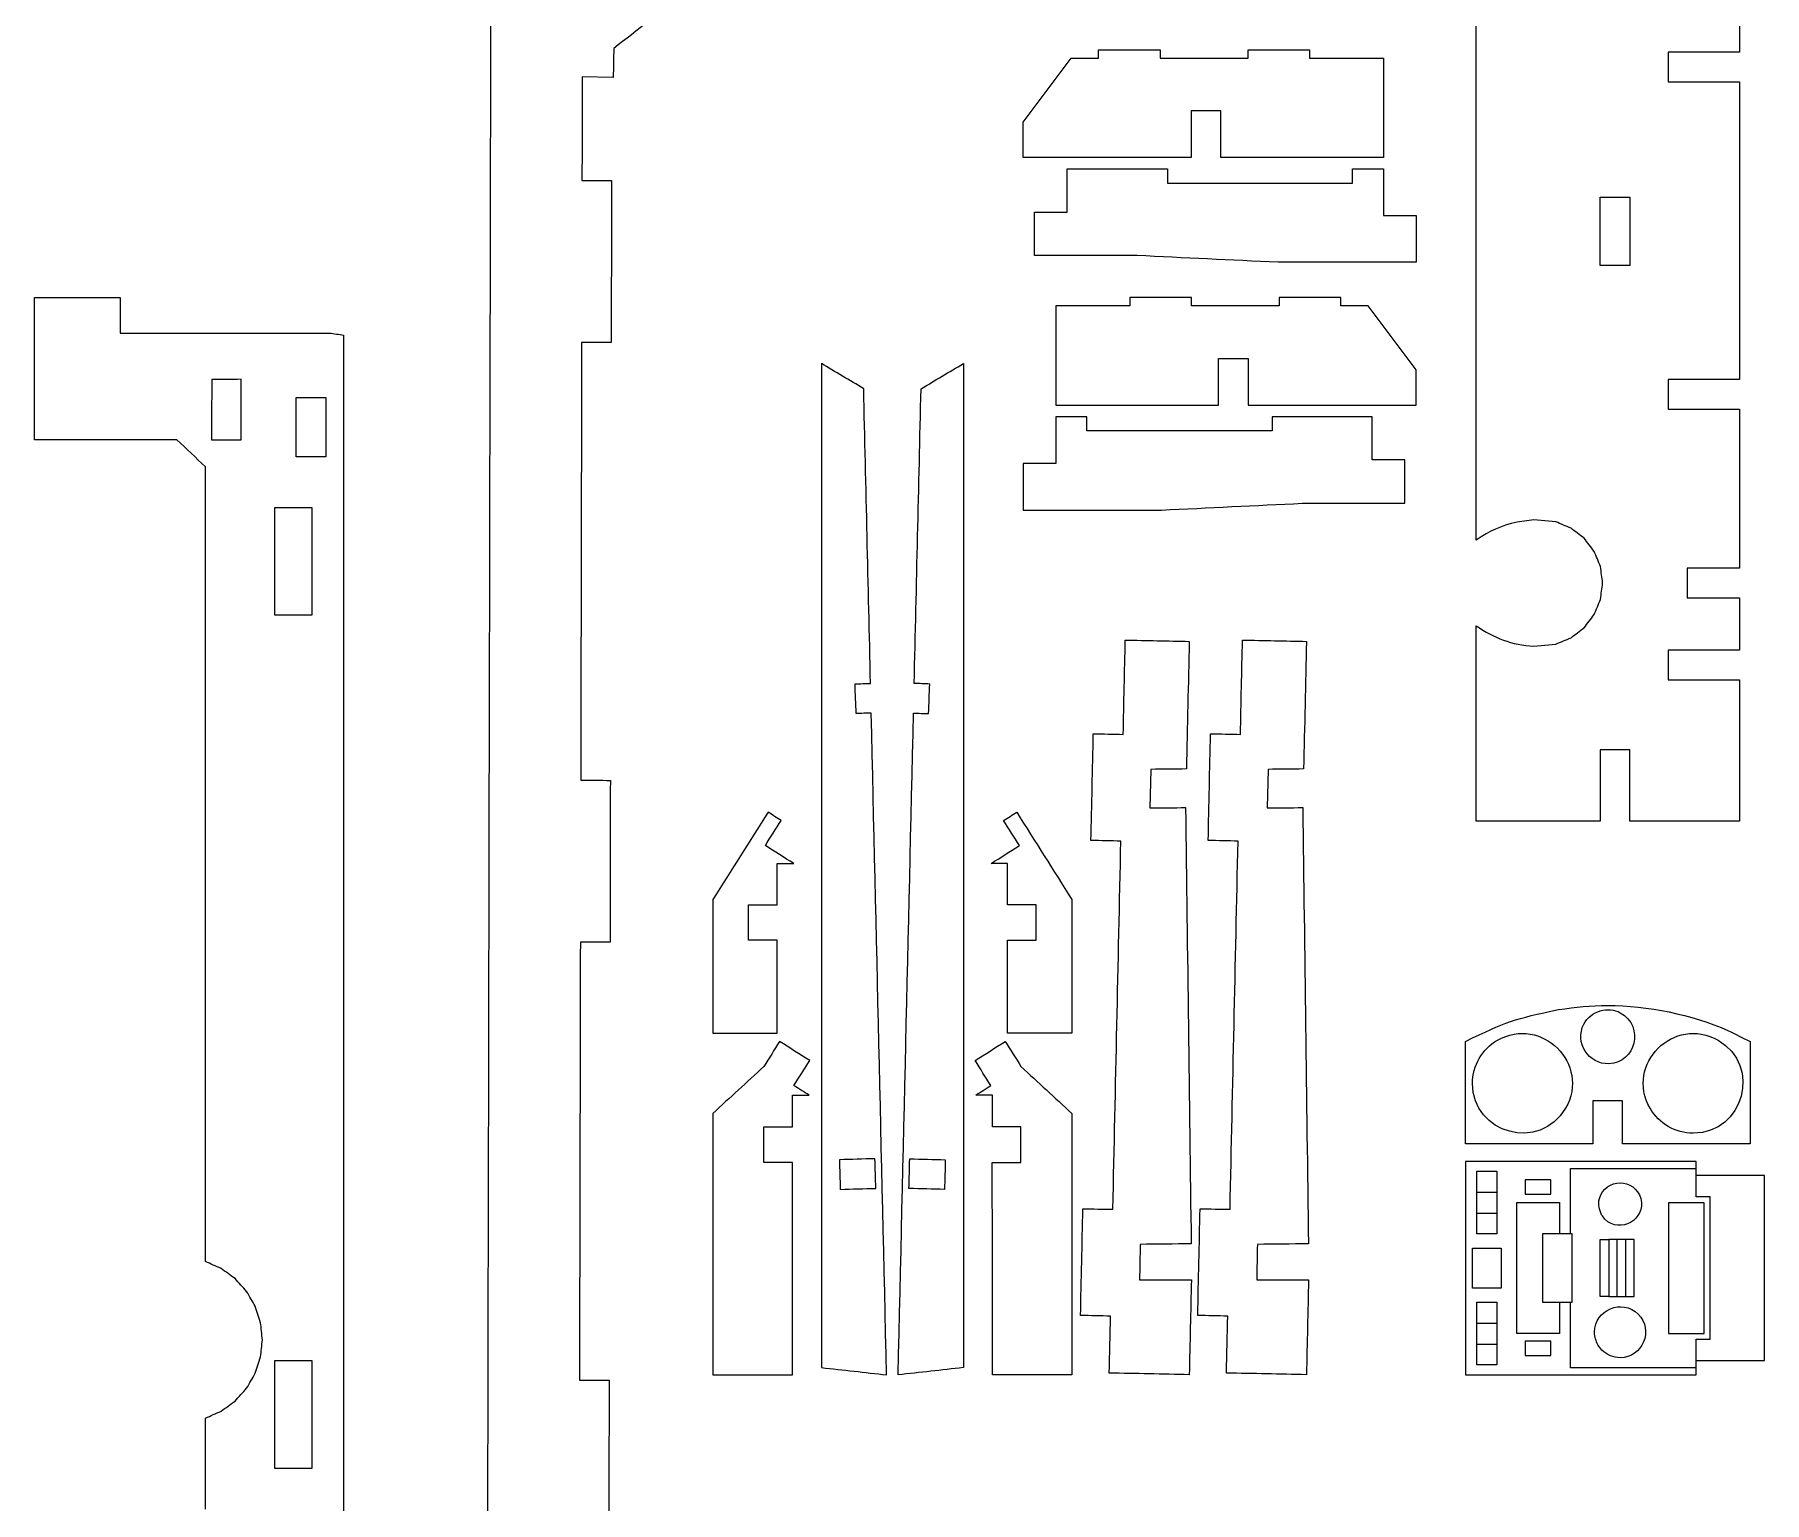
# Model space of a CAD drawing. Extents: x 1449 to 2334, y 110 to 990.
# Drawn here: x 1742 to 1890.7, y 260.4 to 386.6 of the extents above; entities that cross this region are included whole.
import ezdxf

# ---------------------------------------------------------------- set-up
doc = ezdxf.new("R2010")
doc.units = 0
doc.layers.get('0').update_dxf_attribs({"linetype": 'CONTINUOUS'})

msp = doc.modelspace()

# ---------------------------------------------------------------- linework, layer by layer
at = {"color": 3}
for p, q in [((1791.706945, 382.93496), (1789.044845, 382.98726)), ((1870.835045, 344.90596), (1869.395245, 344.71636)), ((1872.727145, 344.73336), (1870.835045, 344.90596)), ((1870.835045, 334.05246), (1872.727145, 334.22516)), ((1837.929445, 323.45446), (1837.846045, 320.13606)), ((1848.003745, 323.45446), (1847.920345, 320.13606)), ((1875.925345, 294.97176), (1875.925345, 291.26976)), ((1878.474845, 291.26976), (1878.474845, 294.97166)), ((1884.787445, 288.53236), (1884.787445, 289.75626)), ((1884.787445, 271.39936), (1884.787445, 272.62326))]:
    msp.add_line(p, q, dxfattribs=at)
at = {"color": 1}
for p, q in [((1865.941245, 283.51496), (1865.941245, 288.89956)), ((1867.654445, 288.89956), (1867.654445, 283.51496)), ((1878.744045, 283.02536), (1877.275445, 283.02536)), ((1877.275445, 278.13026), (1878.744045, 278.13026)), ((1865.941245, 272.25606), (1865.941245, 277.64076)), ((1867.654445, 277.64076), (1867.654445, 272.25606))]:
    msp.add_line(p, q, dxfattribs=at)
at = {"color": 250}
for p, q in [((1874.130345, 283.51496), (1871.580745, 283.51496)), ((1871.580745, 277.64076), (1874.130345, 277.64076))]:
    msp.add_line(p, q, dxfattribs=at)
at = {"color": 3}
for points in [[(1865.879945, 343.15066), (1865.879945, 368.94096), (1865.879945, 394.73126), (1865.879945, 420.52166)], [(1888.519945, 405.81306), (1888.519945, 398.91226), (1888.519945, 392.01156), (1888.519945, 385.11076)], [(1780.804145, 200.17856), (1780.938745, 264.93516), (1781.073545, 329.69186), (1781.208045, 394.44846)], [(1803.871845, 394.83006), (1799.832945, 391.70106), (1795.793945, 388.57216), (1791.755045, 385.44306)], [(1791.755045, 385.44306), (1791.738945, 384.60706), (1791.722945, 383.77116), (1791.706945, 382.93496)], [(1833.422045, 384.60516), (1833.422045, 384.84326), (1833.422045, 385.08126), (1833.422045, 385.31936)], [(1833.422045, 385.31936), (1835.188445, 385.31936), (1836.954845, 385.31926), (1838.721245, 385.31926)], [(1838.721245, 385.31926), (1838.721245, 385.08116), (1838.721245, 384.84316), (1838.721245, 384.60506)], [(1846.271845, 384.60506), (1846.271845, 384.84316), (1846.271845, 385.08116), (1846.271845, 385.31926)], [(1846.271845, 385.31926), (1848.038145, 385.31926), (1849.804545, 385.31916), (1851.570945, 385.31916)], [(1851.570945, 385.31916), (1851.570945, 385.08106), (1851.570945, 384.84306), (1851.570945, 384.60496)], [(1826.959345, 379.08976), (1828.330945, 380.92816), (1829.702445, 382.76666), (1831.074145, 384.60506)], [(1831.074145, 384.60506), (1831.856745, 384.60506), (1832.639445, 384.60516), (1833.422045, 384.60516)], [(1838.721245, 384.60506), (1841.238045, 384.60506), (1843.754945, 384.60506), (1846.271845, 384.60506)], [(1851.570945, 384.60496), (1853.687345, 384.60486), (1855.803745, 384.60486), (1857.920145, 384.60476)], [(1857.920145, 384.60476), (1857.920145, 381.76026), (1857.920145, 378.91576), (1857.920145, 376.07126)], [(1888.519945, 385.11076), (1886.480345, 385.11076), (1884.440545, 385.11076), (1882.400945, 385.11076)], [(1882.400945, 385.11076), (1882.400945, 384.26086), (1882.400945, 383.41106), (1882.400945, 382.56116)], [(1789.044845, 382.98726), (1789.035745, 380.01826), (1789.026745, 377.04936), (1789.017645, 374.08036)], [(1882.400945, 382.56116), (1884.440545, 382.56116), (1886.480345, 382.56116), (1888.519945, 382.56116)], [(1888.519945, 382.56116), (1888.519945, 374.02866), (1888.519945, 365.49616), (1888.519945, 356.96366)], [(1843.936045, 380.08346), (1843.086145, 380.08346), (1842.236345, 380.08346), (1841.386445, 380.08346)], [(1841.386445, 380.08346), (1841.386445, 378.74606), (1841.386445, 377.40866), (1841.386445, 376.07126)], [(1843.936045, 376.07126), (1843.936045, 377.40866), (1843.936045, 378.74606), (1843.936045, 380.08346)], [(1826.959345, 376.07126), (1826.959345, 377.07746), (1826.959345, 378.08356), (1826.959345, 379.08976)], [(1841.386445, 376.07126), (1836.577445, 376.07126), (1831.768345, 376.07126), (1826.959345, 376.07126)], [(1830.741345, 371.34916), (1830.741345, 372.58986), (1830.741345, 373.83036), (1830.741345, 375.07106)], [(1830.741345, 375.07106), (1833.611245, 375.07106), (1836.481145, 375.07106), (1839.351045, 375.07106)], [(1839.351045, 375.07106), (1839.351045, 374.66306), (1839.351045, 374.25526), (1839.351045, 373.84726)], [(1857.920145, 376.07126), (1853.258745, 376.07126), (1848.597445, 376.07126), (1843.936045, 376.07126)], [(1855.260245, 373.84726), (1855.260245, 374.25526), (1855.260245, 374.66306), (1855.260245, 375.07106)], [(1855.260245, 375.07106), (1856.147445, 375.07106), (1857.034845, 375.07106), (1857.922045, 375.07106)], [(1857.922045, 375.07106), (1857.922045, 373.73356), (1857.922045, 372.39616), (1857.922045, 371.05876)], [(1789.017645, 374.08036), (1789.865145, 374.07866), (1790.712845, 374.07686), (1791.560345, 374.07516)], [(1791.560345, 374.07516), (1791.550745, 369.43656), (1791.541045, 364.79816), (1791.531445, 360.15966)], [(1839.351045, 373.84726), (1844.654145, 373.84726), (1849.957145, 373.84726), (1855.260245, 373.84726)], [(1827.930445, 367.62726), (1827.930445, 368.86786), (1827.930445, 370.10856), (1827.930445, 371.34916)], [(1827.930445, 371.34916), (1828.867345, 371.34916), (1829.804345, 371.34916), (1830.741345, 371.34916)], [(1857.922045, 371.05876), (1858.856845, 371.05876), (1859.791745, 371.05876), (1860.726545, 371.05876)], [(1860.726545, 371.05876), (1860.726545, 369.72126), (1860.726545, 368.38386), (1860.726545, 367.04646)], [(1836.732545, 367.62726), (1833.798545, 367.62726), (1830.864445, 367.62726), (1827.930445, 367.62726)], [(1848.856945, 367.04646), (1844.815545, 367.24006), (1840.774045, 367.43356), (1836.732545, 367.62726)], [(1860.726545, 367.04646), (1856.770045, 367.04646), (1852.813545, 367.04646), (1848.856945, 367.04646)], [(1741.967945, 351.78626), (1741.967945, 355.86546), (1741.967945, 359.94476), (1741.967945, 364.02406)], [(1741.967945, 364.02406), (1744.415945, 364.02406), (1746.863845, 364.02406), (1749.311945, 364.02406)], [(1749.311945, 364.02406), (1749.311945, 363.00426), (1749.311945, 361.98436), (1749.311945, 360.96456)], [(1836.114645, 363.30966), (1833.998245, 363.30956), (1831.881845, 363.30956), (1829.765445, 363.30946)], [(1829.765445, 363.30946), (1829.765445, 360.46496), (1829.765445, 357.62046), (1829.765445, 354.77596)], [(1841.413745, 364.02396), (1839.647445, 364.02396), (1837.881045, 364.02386), (1836.114645, 364.02386)], [(1836.114645, 364.02386), (1836.114645, 363.78576), (1836.114645, 363.54776), (1836.114645, 363.30966)], [(1841.413745, 363.30976), (1841.413745, 363.54786), (1841.413745, 363.78586), (1841.413745, 364.02396)], [(1848.964345, 363.30976), (1846.447545, 363.30976), (1843.930645, 363.30976), (1841.413745, 363.30976)], [(1854.263545, 364.02406), (1852.497145, 364.02406), (1850.730745, 364.02396), (1848.964345, 364.02396)], [(1848.964345, 364.02396), (1848.964345, 363.78586), (1848.964345, 363.54786), (1848.964345, 363.30976)], [(1854.263545, 363.30986), (1854.263545, 363.54796), (1854.263545, 363.78596), (1854.263545, 364.02406)], [(1856.611445, 363.30976), (1855.828845, 363.30976), (1855.046145, 363.30986), (1854.263545, 363.30986)], [(1860.726245, 357.79446), (1859.354645, 359.63286), (1857.983145, 361.47136), (1856.611445, 363.30976)], [(1749.311945, 360.96456), (1755.308245, 360.96456), (1761.304645, 360.96456), (1767.300945, 360.96456)], [(1767.300945, 360.96456), (1767.709945, 360.90846), (1768.118945, 360.85236), (1768.527945, 360.79616)], [(1768.527945, 360.79616), (1768.527745, 323.37876), (1768.527545, 285.96146), (1768.527345, 248.54416)], [(1788.988745, 360.16496), (1788.962645, 347.61596), (1788.936545, 335.06696), (1788.910445, 322.51796)], [(1791.531445, 360.15966), (1790.683845, 360.16146), (1789.836245, 360.16316), (1788.988745, 360.16496)], [(1843.749545, 354.77596), (1843.749545, 356.11336), (1843.749545, 357.45076), (1843.749545, 358.78816)], [(1843.749545, 358.78816), (1844.599445, 358.78816), (1845.449245, 358.78816), (1846.299145, 358.78816)], [(1846.299145, 358.78816), (1846.299145, 357.45076), (1846.299145, 356.11336), (1846.299145, 354.77596)], [(1809.599445, 358.34906), (1809.599545, 329.57566), (1809.599345, 300.80216), (1809.599445, 272.02876)], [(1813.236045, 356.18056), (1812.023845, 356.90346), (1810.811645, 357.62616), (1809.599445, 358.34906)], [(1818.168945, 356.17636), (1819.381145, 356.89926), (1820.593345, 357.62196), (1821.805545, 358.34486)], [(1821.805545, 358.34486), (1821.805445, 329.57146), (1821.805645, 300.79796), (1821.805545, 272.02456)], [(1860.726245, 354.77596), (1860.726245, 355.78216), (1860.726245, 356.78826), (1860.726245, 357.79446)], [(1888.519945, 356.96366), (1886.480345, 356.96366), (1884.440545, 356.96366), (1882.400945, 356.96366)], [(1882.400945, 356.96366), (1882.400945, 356.11376), (1882.400945, 355.26396), (1882.400945, 354.41406)], [(1813.825345, 330.84966), (1813.628845, 339.29326), (1813.432445, 347.73686), (1813.236045, 356.18056)], [(1817.579645, 330.84546), (1817.776145, 339.28906), (1817.972545, 347.73266), (1818.168945, 356.17636)], [(1829.765445, 354.77596), (1834.426845, 354.77596), (1839.088145, 354.77596), (1843.749545, 354.77596)], [(1846.299145, 354.77596), (1851.108145, 354.77596), (1855.917245, 354.77596), (1860.726245, 354.77596)], [(1882.400945, 354.41406), (1884.440545, 354.41406), (1886.480345, 354.41406), (1888.519945, 354.41406)], [(1888.519945, 354.41406), (1888.519945, 349.86066), (1888.519945, 345.30736), (1888.519945, 340.75406)], [(1832.425645, 353.77576), (1831.538445, 353.77576), (1830.651045, 353.77576), (1829.763845, 353.77576)], [(1829.763845, 353.77576), (1829.763845, 352.43826), (1829.763845, 351.10086), (1829.763845, 349.76346)], [(1832.425645, 352.55196), (1832.425645, 352.95996), (1832.425645, 353.36776), (1832.425645, 353.77576)], [(1848.334845, 352.55196), (1843.031745, 352.55196), (1837.728745, 352.55196), (1832.425645, 352.55196)], [(1856.944545, 353.77576), (1854.074645, 353.77576), (1851.204745, 353.77576), (1848.334845, 353.77576)], [(1848.334845, 353.77576), (1848.334845, 353.36776), (1848.334845, 352.95996), (1848.334845, 352.55196)], [(1856.944545, 350.05386), (1856.944545, 351.29456), (1856.944545, 352.53506), (1856.944545, 353.77576)], [(1754.205645, 351.78616), (1750.126345, 351.78616), (1746.047145, 351.78626), (1741.967945, 351.78626)], [(1756.653145, 349.47076), (1755.837345, 350.24256), (1755.021445, 351.01436), (1754.205645, 351.78616)], [(1756.652745, 281.14496), (1756.652845, 303.92026), (1756.653045, 326.69556), (1756.653145, 349.47076)], [(1829.763845, 349.76346), (1828.829045, 349.76346), (1827.894145, 349.76346), (1826.959345, 349.76346)], [(1826.959345, 349.76346), (1826.959345, 348.42596), (1826.959345, 347.08856), (1826.959345, 345.75116)], [(1859.755445, 350.05386), (1858.818545, 350.05386), (1857.881545, 350.05386), (1856.944545, 350.05386)], [(1859.755445, 346.33196), (1859.755445, 347.57256), (1859.755445, 348.81326), (1859.755445, 350.05386)], [(1826.959345, 345.75116), (1830.915845, 345.75116), (1834.872345, 345.75116), (1838.828945, 345.75116)], [(1838.828945, 345.75116), (1842.870345, 345.94476), (1846.911845, 346.13826), (1850.953345, 346.33196)], [(1850.953345, 346.33196), (1853.887345, 346.33196), (1856.821445, 346.33196), (1859.755445, 346.33196)], [(1869.395245, 344.71636), (1867.950045, 344.36936), (1867.104445, 343.99256), (1865.879945, 343.15066)], [(1874.039045, 344.18996), (1873.601645, 344.37106), (1873.164445, 344.55216), (1872.727145, 344.73336)], [(1875.165545, 343.32556), (1874.790045, 343.61366), (1874.414445, 343.90176), (1874.039045, 344.18996)], [(1876.030045, 342.19896), (1875.741845, 342.57446), (1875.453745, 342.95006), (1875.165545, 343.32556)], [(1876.573345, 340.88706), (1876.392245, 341.32436), (1876.211145, 341.76166), (1876.030045, 342.19896)], [(1876.758745, 339.47926), (1876.696945, 339.94856), (1876.635145, 340.41786), (1876.573345, 340.88706)], [(1888.519945, 340.75406), (1887.024245, 340.75406), (1885.528445, 340.75406), (1884.032745, 340.75406)], [(1884.032745, 340.75406), (1884.032745, 339.90416), (1884.032745, 339.05436), (1884.032745, 338.20446)], [(1876.573345, 338.07136), (1876.635145, 338.54076), (1876.696945, 339.00996), (1876.758745, 339.47926)], [(1876.030045, 336.75956), (1876.211145, 337.19686), (1876.392245, 337.63406), (1876.573345, 338.07136)], [(1884.032745, 338.20446), (1885.528445, 338.20446), (1887.024245, 338.20446), (1888.519945, 338.20446)], [(1888.519945, 338.20446), (1888.519945, 336.70696), (1888.519945, 335.20926), (1888.519945, 333.71176)], [(1875.165545, 335.63296), (1875.453745, 336.00846), (1875.741845, 336.38406), (1876.030045, 336.75956)], [(1835.545245, 326.46266), (1835.604245, 329.16756), (1835.663445, 331.87246), (1835.722545, 334.57736)], [(1835.722545, 334.57736), (1837.554445, 334.53726), (1839.386345, 334.49736), (1841.218245, 334.45726)], [(1845.619545, 326.46266), (1845.678545, 329.16756), (1845.737745, 331.87246), (1845.796845, 334.57736)], [(1845.796845, 334.57736), (1847.628745, 334.53726), (1849.460645, 334.49736), (1851.292545, 334.45726)], [(1865.879945, 319.00326), (1865.879945, 324.60476), (1865.879945, 330.20636), (1865.879945, 335.80786)], [(1865.879945, 335.80786), (1867.411845, 334.75456), (1868.958545, 334.15086), (1870.835045, 334.05246)], [(1872.727145, 334.22516), (1873.164445, 334.40626), (1873.601645, 334.58746), (1874.039045, 334.76856)], [(1874.039045, 334.76856), (1874.414445, 335.05666), (1874.790045, 335.34486), (1875.165545, 335.63296)], [(1841.218245, 334.45726), (1841.138445, 330.80166), (1841.058545, 327.14596), (1840.978645, 323.49026)], [(1851.292545, 334.45726), (1851.212745, 330.80166), (1851.132845, 327.14596), (1851.052945, 323.49026)], [(1888.519945, 333.71176), (1886.480345, 333.71176), (1884.440545, 333.71176), (1882.400945, 333.71176)], [(1882.400945, 333.71176), (1882.400945, 332.86186), (1882.400945, 332.01206), (1882.400945, 331.16216)], [(1812.492245, 330.79896), (1812.936645, 330.81576), (1813.380945, 330.83266), (1813.825345, 330.84966)], [(1812.589245, 328.25206), (1812.556945, 329.10106), (1812.524445, 329.94996), (1812.492245, 330.79896)], [(1818.912745, 330.79476), (1818.468345, 330.81156), (1818.024045, 330.82846), (1817.579645, 330.84546)], [(1818.815745, 328.24786), (1818.848045, 329.09686), (1818.880545, 329.94576), (1818.912745, 330.79476)], [(1882.400945, 331.16216), (1884.440545, 331.16216), (1886.480345, 331.16216), (1888.519945, 331.16216)], [(1888.519945, 331.16216), (1888.519945, 327.10916), (1888.519945, 323.05626), (1888.519945, 319.00326)], [(1813.884545, 328.30136), (1813.452745, 328.28496), (1813.020945, 328.26846), (1812.589245, 328.25206)], [(1815.208145, 271.40356), (1814.766945, 290.36946), (1814.325745, 309.33546), (1813.884545, 328.30136)], [(1816.196845, 271.39936), (1816.638045, 290.36526), (1817.079245, 309.33126), (1817.520445, 328.29716)], [(1817.520445, 328.29716), (1817.952245, 328.28076), (1818.384045, 328.26426), (1818.815745, 328.24786)], [(1832.775745, 317.34016), (1832.842545, 320.39936), (1832.909345, 323.45856), (1832.976145, 326.51776)], [(1832.976145, 326.51776), (1833.832545, 326.49936), (1834.688845, 326.48106), (1835.545245, 326.46266)], [(1842.850045, 317.34016), (1842.916845, 320.39936), (1842.983645, 323.45856), (1843.050445, 326.51776)], [(1843.050445, 326.51776), (1843.906845, 326.49936), (1844.763145, 326.48106), (1845.619545, 326.46266)], [(1879.086545, 325.12216), (1878.236645, 325.12216), (1877.386945, 325.12216), (1876.537045, 325.12216)], [(1876.537045, 325.12216), (1876.537045, 323.08256), (1876.537045, 321.04286), (1876.537045, 319.00326)], [(1879.086545, 319.00326), (1879.086545, 321.04286), (1879.086545, 323.08256), (1879.086545, 325.12216)], [(1840.978645, 323.49026), (1839.962245, 323.47826), (1838.945845, 323.46646), (1837.929445, 323.45446)], [(1851.052945, 323.49026), (1850.036545, 323.47826), (1849.020145, 323.46646), (1848.003745, 323.45446)], [(1788.910445, 322.51796), (1789.760245, 322.51626), (1790.610045, 322.51446), (1791.459845, 322.51256)], [(1791.459845, 322.51256), (1791.450245, 317.87416), (1791.440545, 313.23566), (1791.431045, 308.59716)], [(1805.016045, 319.77206), (1803.437745, 317.27316), (1801.859545, 314.77426), (1800.281245, 312.27536)], [(1806.144345, 319.05946), (1805.768245, 319.29696), (1805.392145, 319.53456), (1805.016045, 319.77206)], [(1825.260345, 319.05946), (1825.636445, 319.29696), (1826.012545, 319.53456), (1826.388645, 319.77206)], [(1826.388645, 319.77206), (1827.966945, 317.27316), (1829.545145, 314.77426), (1831.123445, 312.27536)], [(1837.846045, 320.13606), (1838.865845, 320.14796), (1839.885645, 320.15996), (1840.905345, 320.17186)], [(1840.905345, 320.17186), (1841.066345, 307.67136), (1841.227545, 295.17086), (1841.388545, 282.67036)], [(1847.920345, 320.13606), (1848.940145, 320.14796), (1849.959945, 320.15996), (1850.979645, 320.17186)], [(1850.979645, 320.17186), (1851.140645, 307.67136), (1851.301845, 295.17086), (1851.462845, 282.67036)], [(1804.783045, 316.90376), (1805.236745, 317.62226), (1805.690545, 318.34096), (1806.144345, 319.05946)], [(1826.621645, 316.90376), (1826.167945, 317.62226), (1825.714145, 318.34096), (1825.260345, 319.05946)], [(1876.537045, 319.00326), (1872.984645, 319.00326), (1869.432245, 319.00326), (1865.879945, 319.00326)], [(1888.519945, 319.00326), (1885.375545, 319.00326), (1882.231045, 319.00326), (1879.086545, 319.00326)], [(1807.222145, 315.36366), (1806.409045, 315.87706), (1805.596045, 316.39036), (1804.783045, 316.90376)], [(1824.182545, 315.36366), (1824.995645, 315.87706), (1825.808645, 316.39036), (1826.621645, 316.90376)], [(1835.344745, 317.28566), (1834.488345, 317.30386), (1833.632145, 317.32196), (1832.775745, 317.34016)], [(1834.656045, 285.63276), (1834.885645, 296.18366), (1835.115145, 306.73466), (1835.344745, 317.28566)], [(1845.419045, 317.28566), (1844.562645, 317.30386), (1843.706445, 317.32196), (1842.850045, 317.34016)], [(1844.730345, 285.63276), (1844.959945, 296.18366), (1845.189445, 306.73466), (1845.419045, 317.28566)], [(1805.803845, 311.81786), (1805.804545, 313.00006), (1805.805245, 314.18236), (1805.806045, 315.36456)], [(1805.806045, 315.36456), (1806.278045, 315.36426), (1806.750145, 315.36396), (1807.222145, 315.36366)], [(1825.598645, 315.36456), (1825.126645, 315.36426), (1824.654545, 315.36396), (1824.182545, 315.36366)], [(1825.600845, 311.81786), (1825.600145, 313.00006), (1825.599445, 314.18236), (1825.598645, 315.36456)], [(1800.281245, 312.27536), (1800.281145, 308.44316), (1800.281245, 304.61076), (1800.281245, 300.77856)], [(1831.123445, 312.27536), (1831.123545, 308.44316), (1831.123445, 304.61076), (1831.123445, 300.77856)], [(1803.330545, 308.75816), (1803.330545, 309.77806), (1803.330545, 310.79796), (1803.330545, 311.81786)], [(1803.330545, 311.81786), (1804.154945, 311.81786), (1804.979345, 311.81786), (1805.803845, 311.81786)], [(1828.074145, 311.81786), (1827.249745, 311.81786), (1826.425345, 311.81786), (1825.600845, 311.81786)], [(1828.074145, 308.75816), (1828.074145, 309.77806), (1828.074145, 310.79796), (1828.074145, 311.81786)], [(1788.881445, 308.60246), (1788.855345, 296.05346), (1788.829245, 283.50456), (1788.803145, 270.95556)], [(1791.431045, 308.59716), (1790.581145, 308.59896), (1789.731345, 308.60076), (1788.881445, 308.60246)], [(1805.803845, 308.75816), (1804.979445, 308.75816), (1804.154945, 308.75816), (1803.330545, 308.75816)], [(1805.806045, 300.77856), (1805.805345, 303.43846), (1805.804645, 306.09826), (1805.803845, 308.75816)], [(1825.598645, 300.77856), (1825.599345, 303.43846), (1825.600045, 306.09826), (1825.600845, 308.75816)], [(1825.600845, 308.75816), (1826.425245, 308.75816), (1827.249745, 308.75816), (1828.074145, 308.75816)], [(1864.962145, 300.06726), (1868.394445, 301.74326), (1869.228945, 302.02986), (1872.968145, 302.81276)], [(1872.968145, 302.81276), (1874.440145, 302.99596), (1875.690545, 303.16316), (1877.199945, 303.16316)], [(1877.199945, 303.16316), (1880.633445, 303.16316), (1884.383545, 302.37766), (1887.528445, 300.99966)], [(1800.281245, 300.77856), (1802.122845, 300.77866), (1803.964445, 300.77856), (1805.806045, 300.77856)], [(1831.123445, 300.77856), (1829.281845, 300.77866), (1827.440245, 300.77856), (1825.598645, 300.77856)], [(1887.528445, 300.99966), (1888.164845, 300.68886), (1888.801445, 300.37806), (1889.437845, 300.06726)], [(1806.006945, 300.05886), (1805.553145, 299.34036), (1805.099445, 298.62166), (1804.645645, 297.90306)], [(1808.593945, 298.42526), (1807.731645, 298.96986), (1806.869245, 299.51436), (1806.006945, 300.05886)], [(1822.810045, 298.42526), (1823.672345, 298.96986), (1824.534745, 299.51436), (1825.397045, 300.05886)], [(1825.397045, 300.05886), (1825.850845, 299.34036), (1826.304545, 298.62166), (1826.758345, 297.90306)], [(1864.962145, 291.26986), (1864.962145, 294.20236), (1864.962145, 297.13476), (1864.962145, 300.06726)], [(1889.437845, 300.06726), (1889.437845, 297.13476), (1889.437845, 294.20236), (1889.437845, 291.26986)], [(1804.645645, 297.90306), (1803.190145, 296.56376), (1801.734745, 295.22446), (1800.279345, 293.88516)], [(1807.232545, 296.26946), (1807.686345, 296.98806), (1808.140145, 297.70666), (1808.593945, 298.42526)], [(1824.171445, 296.26946), (1823.717645, 296.98806), (1823.263845, 297.70666), (1822.810045, 298.42526)], [(1826.758345, 297.90306), (1828.213845, 296.56376), (1829.669245, 295.22446), (1831.124645, 293.88516)], [(1808.539545, 295.44466), (1808.103845, 295.71956), (1807.668145, 295.99456), (1807.232545, 296.26946)], [(1822.864445, 295.44466), (1823.300145, 295.71956), (1823.735845, 295.99456), (1824.171445, 296.26946)], [(1807.107345, 292.72916), (1807.106345, 293.63456), (1807.105245, 294.53976), (1807.104145, 295.44516)], [(1807.104145, 295.44516), (1807.582545, 295.44496), (1808.061045, 295.44476), (1808.539545, 295.44466)], [(1824.299845, 295.44516), (1823.821445, 295.44496), (1823.342945, 295.44476), (1822.864445, 295.44466)], [(1824.296645, 292.72916), (1824.297645, 293.63456), (1824.298745, 294.53976), (1824.299845, 295.44516)], [(1878.474845, 294.97166), (1877.624945, 294.97166), (1876.775245, 294.97176), (1875.925345, 294.97176)], [(1800.279345, 293.88516), (1800.279345, 286.39216), (1800.279345, 278.89926), (1800.279345, 271.40636)], [(1831.124645, 293.88516), (1831.124645, 286.39216), (1831.124645, 278.89926), (1831.124645, 271.40636)], [(1804.663245, 289.67156), (1804.663145, 290.68726), (1804.663245, 291.70306), (1804.663245, 292.71876)], [(1804.663245, 292.71876), (1805.477945, 292.72226), (1806.292645, 292.72566), (1807.107345, 292.72916)], [(1826.740745, 292.71876), (1825.926045, 292.72226), (1825.111345, 292.72566), (1824.296645, 292.72916)], [(1826.740745, 289.67156), (1826.740845, 290.68726), (1826.740745, 291.70306), (1826.740745, 292.71876)], [(1875.925345, 291.26976), (1872.270845, 291.26976), (1868.616545, 291.26986), (1864.962145, 291.26986)], [(1889.437845, 291.26986), (1885.783545, 291.26986), (1882.129245, 291.26976), (1878.474845, 291.26976)], [(1807.110845, 289.67156), (1806.294945, 289.67156), (1805.479145, 289.67156), (1804.663245, 289.67156)], [(1807.104145, 271.40636), (1807.106445, 277.49476), (1807.108545, 283.58316), (1807.110845, 289.67156)], [(1824.299845, 271.40636), (1824.297545, 277.49476), (1824.295445, 283.58316), (1824.293145, 289.67156)], [(1824.293145, 289.67156), (1825.109045, 289.67156), (1825.924845, 289.67156), (1826.740745, 289.67156)], [(1884.787445, 289.75626), (1878.179045, 289.75626), (1871.570545, 289.75626), (1864.962145, 289.75626)], [(1864.962145, 289.75626), (1864.962145, 283.63736), (1864.962145, 277.51836), (1864.962145, 271.39936)], [(1890.661645, 288.53236), (1888.703545, 288.53236), (1886.745545, 288.53236), (1884.787445, 288.53236)], [(1890.661645, 272.62326), (1890.661645, 277.92626), (1890.661645, 283.22936), (1890.661645, 288.53236)], [(1831.877445, 276.51016), (1831.944245, 279.56936), (1832.011045, 282.62856), (1832.077945, 285.68776)], [(1832.077945, 285.68776), (1832.937245, 285.66946), (1833.796645, 285.65106), (1834.656045, 285.63276)], [(1841.951745, 276.51016), (1842.018545, 279.56936), (1842.085345, 282.62856), (1842.152245, 285.68776)], [(1842.152245, 285.68776), (1843.011545, 285.66946), (1843.870945, 285.65106), (1844.730345, 285.63276)], [(1837.005545, 282.61936), (1836.986545, 281.59996), (1836.967645, 280.58056), (1836.948645, 279.56106)], [(1841.388545, 282.67036), (1839.927645, 282.65336), (1838.466545, 282.63636), (1837.005545, 282.61936)], [(1847.079845, 282.61936), (1847.060845, 281.59996), (1847.041945, 280.58056), (1847.022945, 279.56106)], [(1851.462845, 282.67036), (1850.001945, 282.65336), (1848.540845, 282.63636), (1847.079845, 282.61936)], [(1758.005545, 280.54406), (1757.554645, 280.74436), (1757.103645, 280.94466), (1756.652745, 281.14496)], [(1759.203645, 279.67486), (1758.804345, 279.96466), (1758.404845, 280.25436), (1758.005545, 280.54406)], [(1760.194645, 278.57546), (1759.864345, 278.94186), (1759.533945, 279.30846), (1759.203645, 279.67486)], [(1836.948645, 279.56106), (1838.433045, 279.56276), (1839.917345, 279.56436), (1841.401745, 279.56596)], [(1841.401745, 279.56596), (1841.342345, 276.84786), (1841.283045, 274.12986), (1841.223645, 271.41176)], [(1847.022945, 279.56106), (1848.507345, 279.56276), (1849.991645, 279.56436), (1851.476045, 279.56596)], [(1851.476045, 279.56596), (1851.416645, 276.84786), (1851.357345, 274.12986), (1851.297945, 271.41176)], [(1760.935245, 277.29386), (1760.688345, 277.72106), (1760.441545, 278.14826), (1760.194645, 278.57546)], [(1761.393045, 275.88616), (1761.240445, 276.35536), (1761.087845, 276.82466), (1760.935245, 277.29386)], [(1761.547845, 274.41406), (1761.496245, 274.90476), (1761.444645, 275.39546), (1761.393045, 275.88616)], [(1834.455545, 276.45486), (1833.596145, 276.47326), (1832.736745, 276.49176), (1831.877445, 276.51016)], [(1834.348745, 271.56086), (1834.384345, 273.19226), (1834.419945, 274.82346), (1834.455545, 276.45486)], [(1844.529845, 276.45486), (1843.670445, 276.47326), (1842.811045, 276.49176), (1841.951745, 276.51016)], [(1844.423045, 271.56086), (1844.458645, 273.19226), (1844.494245, 274.82346), (1844.529845, 276.45486)], [(1761.393045, 272.94206), (1761.444645, 273.43266), (1761.496245, 273.92346), (1761.547845, 274.41406)], [(1760.935245, 271.53436), (1761.087845, 272.00356), (1761.240445, 272.47276), (1761.393045, 272.94206)], [(1884.787445, 272.62326), (1886.745545, 272.62326), (1888.703545, 272.62326), (1890.661645, 272.62326)], [(1760.194645, 270.25276), (1760.441545, 270.67996), (1760.688345, 271.10716), (1760.935245, 271.53436)], [(1788.803145, 270.95556), (1789.652945, 270.95376), (1790.502745, 270.95196), (1791.352645, 270.95026)], [(1791.352645, 270.95026), (1791.343045, 266.31176), (1791.333345, 261.67316), (1791.323745, 257.03476)], [(1800.279345, 271.40636), (1802.554245, 271.40636), (1804.829245, 271.40626), (1807.104145, 271.40636)], [(1809.599445, 272.02876), (1811.469045, 271.82036), (1813.338545, 271.61196), (1815.208145, 271.40356)], [(1821.805545, 272.02456), (1819.935945, 271.81616), (1818.066445, 271.60776), (1816.196845, 271.39936)], [(1831.124645, 271.40636), (1828.849745, 271.40636), (1826.574745, 271.40626), (1824.299845, 271.40636)], [(1841.223645, 271.41176), (1838.932045, 271.46146), (1836.640345, 271.51116), (1834.348745, 271.56086)], [(1851.297945, 271.41176), (1849.006345, 271.46146), (1846.714645, 271.51116), (1844.423045, 271.56086)], [(1864.962145, 271.39936), (1871.570545, 271.39936), (1878.179045, 271.39936), (1884.787445, 271.39936)], [(1758.005545, 268.28416), (1758.404845, 268.57386), (1758.804245, 268.86356), (1759.203545, 269.15326)], [(1759.203545, 269.15326), (1759.533945, 269.51976), (1759.864245, 269.88626), (1760.194645, 270.25276)], [(1756.652645, 267.68326), (1757.103645, 267.88366), (1757.554545, 268.08386), (1758.005545, 268.28416)], [(1756.652645, 259.86966), (1756.652645, 262.47416), (1756.652645, 265.07876), (1756.652645, 267.68326)]]:
    msp.add_open_spline(points, degree=3, dxfattribs=at)
at = {"color": 250}
for points in [[(1876.537045, 366.76966), (1876.537045, 368.72776), (1876.537045, 370.68576), (1876.537045, 372.64386)], [(1876.537045, 372.64386), (1877.386945, 372.64386), (1878.236645, 372.64386), (1879.086545, 372.64386)], [(1879.086545, 372.64386), (1879.086545, 370.68576), (1879.086545, 368.72776), (1879.086545, 366.76966)], [(1879.086545, 366.76966), (1878.236645, 366.76966), (1877.386945, 366.76966), (1876.537045, 366.76966)], [(1757.203245, 356.98316), (1757.189845, 355.24956), (1757.176445, 353.51576), (1757.163045, 351.78216)], [(1759.734545, 356.98716), (1758.890845, 356.98586), (1758.047045, 356.98456), (1757.203245, 356.98316)], [(1759.734445, 351.78606), (1759.734445, 353.51976), (1759.734545, 355.25346), (1759.734545, 356.98716)], [(1764.440345, 350.33036), (1764.440345, 352.02996), (1764.440345, 353.72976), (1764.440345, 355.42946)], [(1764.440345, 355.42946), (1765.290245, 355.42946), (1766.140045, 355.42946), (1766.989945, 355.42946)], [(1766.989945, 355.42946), (1766.989945, 353.72976), (1766.989945, 352.02996), (1766.989945, 350.33036)], [(1757.163045, 351.78216), (1758.020145, 351.78346), (1758.877345, 351.78476), (1759.734445, 351.78606)], [(1766.989945, 350.33036), (1766.140045, 350.33036), (1765.290245, 350.33036), (1764.440345, 350.33036)], [(1762.622045, 345.97816), (1763.676845, 345.97816), (1764.731645, 345.97816), (1765.786445, 345.97816)], [(1762.622045, 336.70546), (1762.622045, 339.79636), (1762.622045, 342.88726), (1762.622045, 345.97816)], [(1765.786445, 345.97816), (1765.786445, 342.88726), (1765.786445, 339.79636), (1765.786445, 336.70546)], [(1765.786445, 336.70546), (1764.731645, 336.70546), (1763.676845, 336.70546), (1762.622045, 336.70546)], [(1814.208245, 289.98026), (1813.189145, 289.95266), (1812.170145, 289.92496), (1811.150945, 289.89746)], [(1814.277345, 287.43266), (1814.254345, 288.28186), (1814.231345, 289.13106), (1814.208245, 289.98026)], [(1817.127645, 287.42846), (1817.150645, 288.27766), (1817.173645, 289.12686), (1817.196745, 289.97606)], [(1817.196745, 289.97606), (1818.215845, 289.94846), (1819.234845, 289.92076), (1820.254045, 289.89326)], [(1811.150945, 289.89746), (1811.174045, 289.04816), (1811.197145, 288.19896), (1811.220145, 287.34966)], [(1820.254045, 289.89326), (1820.230945, 289.04396), (1820.207845, 288.19476), (1820.184845, 287.34546)], [(1811.220145, 287.34966), (1812.239245, 287.37736), (1813.258245, 287.40486), (1814.277345, 287.43266)], [(1820.184845, 287.34546), (1819.165745, 287.37316), (1818.146745, 287.40066), (1817.127645, 287.42846)], [(1871.580745, 283.51496), (1871.580745, 281.55686), (1871.580745, 279.59886), (1871.580745, 277.64076)], [(1874.130345, 277.64076), (1874.130345, 279.59886), (1874.130345, 281.55686), (1874.130345, 283.51496)], [(1762.621645, 272.63496), (1763.676445, 272.63496), (1764.731345, 272.63496), (1765.786145, 272.63496)], [(1762.625045, 263.36226), (1762.623945, 266.45316), (1762.622845, 269.54406), (1762.621645, 272.63496)], [(1765.786145, 272.63496), (1765.786145, 269.54406), (1765.786045, 266.45316), (1765.786045, 263.36226)], [(1765.786045, 263.36226), (1764.732445, 263.36226), (1763.678745, 263.36226), (1762.625045, 263.36226)]]:
    msp.add_open_spline(points, degree=3, dxfattribs=at)
at = {"color": 1}
for points in [[(1867.715645, 300.16916), (1871.490445, 302.34846), (1875.746045, 298.09316), (1873.566645, 294.31816)], [(1875.138545, 301.54646), (1875.736745, 302.69296), (1877.252645, 303.12306), (1878.275645, 302.53216)], [(1878.275645, 302.53216), (1880.394845, 301.30666), (1879.590245, 298.24526), (1877.299245, 298.14776)], [(1880.833345, 294.31816), (1878.654045, 298.09296), (1882.909445, 302.34846), (1886.684345, 300.16916)], [(1877.299245, 298.14776), (1875.541045, 298.07286), (1874.324545, 299.98616), (1875.138545, 301.54646)], [(1865.574045, 296.45976), (1865.574045, 297.98886), (1866.391045, 299.40486), (1867.715645, 300.16916)], [(1886.684345, 300.16916), (1890.459145, 297.98986), (1888.901445, 292.17646), (1884.542745, 292.17646)], [(1873.566645, 294.31816), (1871.387345, 290.54326), (1865.574045, 292.10106), (1865.574045, 296.45976)], [(1884.542745, 292.17646), (1883.013145, 292.17646), (1881.598145, 292.99346), (1880.833345, 294.31816)], [(1865.941245, 288.89956), (1866.512345, 288.89956), (1867.083345, 288.89956), (1867.654445, 288.89956)], [(1873.996245, 283.51496), (1873.996245, 285.39146), (1873.996245, 287.26776), (1873.996245, 289.14426)], [(1873.996245, 289.14426), (1877.593345, 289.14426), (1881.190445, 289.14426), (1884.787445, 289.14426)], [(1884.787445, 286.69676), (1884.787445, 287.30866), (1884.787445, 287.92056), (1884.787445, 288.53236)], [(1865.941245, 287.10466), (1866.512345, 287.10466), (1867.083345, 287.10466), (1867.654445, 287.10466)], [(1872.307945, 288.16536), (1871.573645, 288.16536), (1870.839245, 288.16536), (1870.105045, 288.16536)], [(1870.105045, 288.16536), (1870.105045, 287.75736), (1870.105045, 287.34946), (1870.105045, 286.94146)], [(1872.307945, 286.94146), (1872.307945, 287.34946), (1872.307945, 287.75736), (1872.307945, 288.16536)], [(1876.481345, 286.55996), (1876.960145, 288.34706), (1879.548845, 288.34706), (1880.027645, 286.55996)], [(1869.367745, 274.94846), (1869.367745, 278.70136), (1869.367745, 282.45426), (1869.367745, 286.20726)], [(1869.367745, 286.20726), (1870.591545, 286.20726), (1871.815345, 286.20726), (1873.039045, 286.20726)], [(1870.105045, 286.94146), (1870.839245, 286.94146), (1871.573645, 286.94146), (1872.307945, 286.94146)], [(1873.039045, 286.20726), (1873.039045, 285.30976), (1873.039045, 284.41236), (1873.039045, 283.51496)], [(1876.664745, 285.16706), (1876.478545, 285.61666), (1876.335745, 286.01626), (1876.481345, 286.55996)], [(1880.027645, 286.55996), (1880.506545, 284.77286), (1878.264745, 283.47856), (1876.956445, 284.78686)], [(1882.422245, 286.20286), (1882.422245, 282.44996), (1882.422245, 278.69706), (1882.422245, 274.94406)], [(1885.481645, 286.20286), (1884.461845, 286.20286), (1883.442045, 286.20286), (1882.422245, 286.20286)], [(1886.011245, 286.69676), (1885.603345, 286.69676), (1885.195345, 286.69676), (1884.787445, 286.69676)], [(1885.481645, 274.94406), (1885.481645, 278.69706), (1885.481645, 282.44996), (1885.481645, 286.20286)], [(1886.011245, 274.45886), (1886.011245, 278.53816), (1886.011245, 282.61746), (1886.011245, 286.69676)], [(1865.941245, 285.30976), (1866.512345, 285.30976), (1867.083345, 285.30976), (1867.654445, 285.30976)], [(1876.956445, 284.78686), (1876.859245, 284.91356), (1876.762045, 285.04036), (1876.664745, 285.16706)], [(1867.654445, 283.51496), (1867.083345, 283.51496), (1866.512345, 283.51496), (1865.941245, 283.51496)], [(1876.541245, 278.13026), (1876.541245, 279.76196), (1876.541245, 281.39366), (1876.541245, 283.02536)], [(1876.541245, 283.02536), (1876.785945, 283.02536), (1877.030645, 283.02536), (1877.275445, 283.02536)], [(1877.275445, 283.02536), (1877.275445, 281.39366), (1877.275445, 279.76196), (1877.275445, 278.13026)], [(1878.009745, 278.13026), (1878.009745, 279.76196), (1878.009745, 281.39366), (1878.009745, 283.02536)], [(1879.478245, 283.02536), (1879.233445, 283.02536), (1878.988745, 283.02536), (1878.744045, 283.02536)], [(1878.744045, 278.13026), (1878.744045, 279.76196), (1878.744045, 281.39366), (1878.744045, 283.02536)], [(1879.478245, 278.13026), (1879.478245, 279.76196), (1879.478245, 281.39366), (1879.478245, 283.02536)], [(1865.574045, 278.86456), (1865.574045, 280.00676), (1865.574045, 281.14886), (1865.574045, 282.29106)], [(1865.574045, 282.29106), (1866.389945, 282.29106), (1867.205745, 282.29106), (1868.021645, 282.29106)], [(1868.021645, 282.29106), (1868.021645, 281.14886), (1868.021645, 280.00676), (1868.021645, 278.86456)], [(1868.021645, 278.86456), (1867.205745, 278.86456), (1866.389945, 278.86456), (1865.574045, 278.86456)], [(1877.275445, 278.13026), (1877.030645, 278.13026), (1876.785945, 278.13026), (1876.541245, 278.13026)], [(1878.744045, 278.13026), (1878.988745, 278.13026), (1879.233445, 278.13026), (1879.478245, 278.13026)], [(1865.941245, 277.64076), (1866.512345, 277.64076), (1867.083345, 277.64076), (1867.654445, 277.64076)], [(1873.039045, 277.64076), (1873.039045, 276.74326), (1873.039045, 275.84586), (1873.039045, 274.94846)], [(1873.996245, 272.01136), (1873.996245, 273.88786), (1873.996245, 275.76426), (1873.996245, 277.64076)], [(1876.051745, 275.07086), (1876.051845, 277.00376), (1878.445445, 277.99516), (1879.812145, 276.62836)], [(1879.812145, 276.62836), (1881.178845, 275.26176), (1880.187345, 272.86796), (1878.254545, 272.86796)], [(1865.941245, 275.84586), (1866.512345, 275.84586), (1867.083345, 275.84586), (1867.654445, 275.84586)], [(1865.941245, 274.05096), (1866.512345, 274.05096), (1867.083345, 274.05096), (1867.654445, 274.05096)], [(1873.039045, 274.94846), (1871.815345, 274.94846), (1870.591545, 274.94846), (1869.367745, 274.94846)], [(1872.307945, 274.28756), (1871.573645, 274.28756), (1870.839245, 274.28756), (1870.105045, 274.28756)], [(1870.105045, 274.28756), (1870.105045, 273.87966), (1870.105045, 273.47176), (1870.105045, 273.06386)], [(1872.307945, 273.06386), (1872.307945, 273.47176), (1872.307945, 273.87966), (1872.307945, 274.28756)], [(1876.346845, 273.96936), (1876.201645, 274.31966), (1876.051745, 274.64566), (1876.051745, 275.07086)], [(1876.696845, 273.51316), (1876.580145, 273.66516), (1876.463545, 273.81736), (1876.346845, 273.96936)], [(1882.422245, 274.94406), (1883.442045, 274.94406), (1884.461845, 274.94406), (1885.481645, 274.94406)], [(1884.787445, 272.62326), (1884.787445, 273.23516), (1884.787445, 273.84696), (1884.787445, 274.45886)], [(1884.787445, 274.45886), (1885.195345, 274.45886), (1885.603345, 274.45886), (1886.011245, 274.45886)], [(1867.654445, 272.25606), (1867.083345, 272.25606), (1866.512345, 272.25606), (1865.941245, 272.25606)], [(1870.105045, 273.06386), (1870.839245, 273.06386), (1871.573645, 273.06386), (1872.307945, 273.06386)], [(1878.254545, 272.86796), (1877.726945, 272.86796), (1877.070045, 273.14006), (1876.696845, 273.51316)], [(1884.787445, 272.01136), (1881.190445, 272.01136), (1877.593345, 272.01136), (1873.996245, 272.01136)]]:
    msp.add_open_spline(points, degree=3, dxfattribs=at)

doc.saveas('drawing.dxf')
